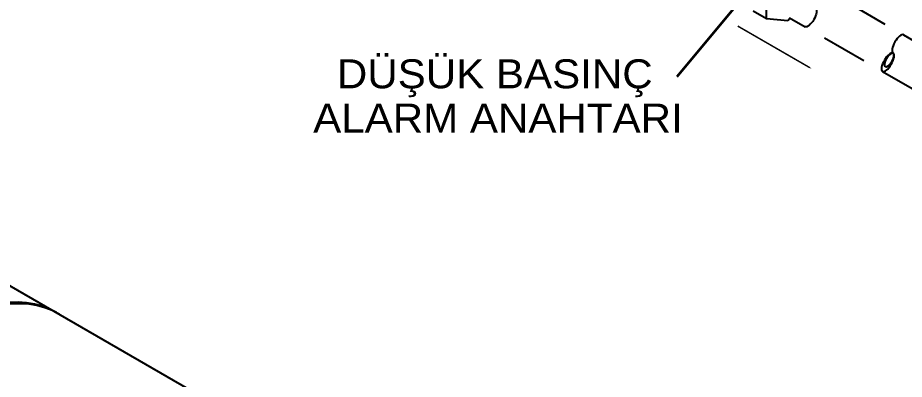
# Model space of a CAD drawing. Header units: centimetres. Extents: x 394264 to 551709, y 50011 to 59011.
# Drawn here: x 524891.7 to 525244.8, y 54082.8 to 54226.8 of the extents above; entities that cross this region are included whole.
import ezdxf

# ---------------------------------------------------------------- set-up
doc = ezdxf.new("R2010")
doc.units = ezdxf.units.CM
for name, color, linetype, lineweight in [('-M-YNGN-ZON3', 6, 'SP', 30), ('0-KRCN-DETAY-YAZI', 71, 'Continuous', 35), ('0-KRCN-YNG-CIHAZ', 4, 'Continuous', 30)]:
    doc.layers.add(name, color=color, linetype=linetype, lineweight=lineweight)
doc.styles.add('CIZGI', font='tahoma.ttf', dxfattribs={"width": 0.8, "oblique": 20})
doc.styles.add('ROMAND', font='arial.ttf', dxfattribs={"height": 0.5})
doc.linetypes.add('SP', pattern='A,2,-0.1,["SP",CIZGI,S=0.14,R=0.2,X=0,Y=-0.07],-0.255', length=2.355)

# ---------------------------------------------------------------- blocks, each defined once
blk = doc.blocks.new('A$C66BCA59E')
at = {"layer": '0-KRCN-DETAY-YAZI'}
blk.add_line((542.36, -557.81, 2338.75), (482.24, -629.93, 2660.53), dxfattribs=at)
at = {"layer": '0-KRCN-YNG-CIHAZ', "color": 31, "linetype": 'Continuous', "lineweight": -3, "extrusion": (0, 0.816497, 0.57735)}
for p, q in [((518, -606.89, 1681.41), (518, -595.58, 1681.41)), ((549.45, -599.9, 2338.75), (565.12, -608.95, 2338.75)), ((518, -606.89, 1681.41), (512.7, -603.83, 1681.41)), ((526.49, -607.65, 1681.41), (518, -606.89, 1681.41)), ((527.37, -606.55, 1681.41), (526.49, -607.65, 1681.41)), ((527.2, -606.45, 2338.75), (533.34, -610, 2338.75)), ((572.59, -613.26, 2338.75), (576.59, -615.57, 2338.75)), ((541.05, -614.45, 2338.75), (556.72, -623.5, 2338.75)), ((564.19, -627.81, 2338.75), (591.98, -643.85, 2338.75))]:
    blk.add_line(p, q, dxfattribs=at)
at = {"layer": '0-KRCN-YNG-CIHAZ', "color": 31, "linetype": 'Continuous', "lineweight": -3}
blk.add_line((165.69, -683.72, 1766.9), (477.46, -863.72, 1766.9), dxfattribs=at)
at = {"layer": '0-KRCN-YNG-CIHAZ', "color": 31, "linetype": 'Continuous', "lineweight": -3, "elevation": 2657.38}
blk.add_lwpolyline([(535.98, -626.75, 0, 5, 0), (527.31, -621.75, 0.6, 0.6, 0), (506.53, -609.75, 0.6, 0.6, 0)], format="xyseb", dxfattribs=at)
at = {"layer": '0-KRCN-YNG-CIHAZ', "color": 31, "linetype": 'Continuous', "lineweight": -3, "extrusion": (-3.26777e-16, 3.53622e-16, -1)}
blk.add_ellipse((535.44, -606.36, 2338.75), major_axis=(-2.1, -3.64), ratio=0.380952, start_param=3.141593, end_param=6.283185, dxfattribs=at)
at = {"layer": '0-KRCN-YNG-CIHAZ', "color": 31, "linetype": 'Continuous', "lineweight": -3}
for centre, major_axis, ratio, start_param, end_param in [((570.49, -616.89, 2338.75), (-2.1, -3.64), 0.380952, 3.141593, 6.283185), ((197.8, -788.8, 2660.53), (37.47, 64.9), 0.630215, 0, 3.141593), ((198.84, -789.4, 2660.53), (37.47, 64.9), 0.630215, 0, 3.141593)]:
    blk.add_ellipse(centre, major_axis=major_axis, ratio=ratio, start_param=start_param, end_param=end_param, dxfattribs=at)
at = {"layer": '0-KRCN-YNG-CIHAZ', "color": 31, "linetype": 'Continuous', "lineweight": -3, "extrusion": (-1.08562e-17, 2.81197e-16, -1)}
blk.add_ellipse((566.29, -624.17, 2338.75), major_axis=(2.1, 3.64), ratio=0.380952, dxfattribs=at)
at = {"layer": '0-KRCN-YNG-CIHAZ', "color": 31, "linetype": 'Continuous', "lineweight": -3, "extrusion": (2.04448e-16, -1.92295e-16, -1)}
blk.add_ellipse((566.83, -623.23, 2338.75), major_axis=(-1.56, -2.69), ratio=0.385852, dxfattribs=at)
at = {"layer": '0-KRCN-DETAY-YAZI', "extrusion": (0, 0.816497, 0.57735), "style": 'ROMAND', "width": 0.6}
for s, p in [('DÜŞÜK BASINÇ', (-346.92, 1710.64, 432.45)), ('ALARM ANAHTARI', (-337.47, 1752.75, 440.61))]:
    blk.add_text(s, height=20, rotation=180, dxfattribs=at).set_placement(p)

msp = doc.modelspace()

# ---------------------------------------------------------------- block references
at = {"layer": '-M-YNGN-ZON3'}
msp.add_blockref('A$C66BCA59E', (524671.91, 54833.28, -2010.95), dxfattribs=at)

doc.saveas('drawing.dxf')
